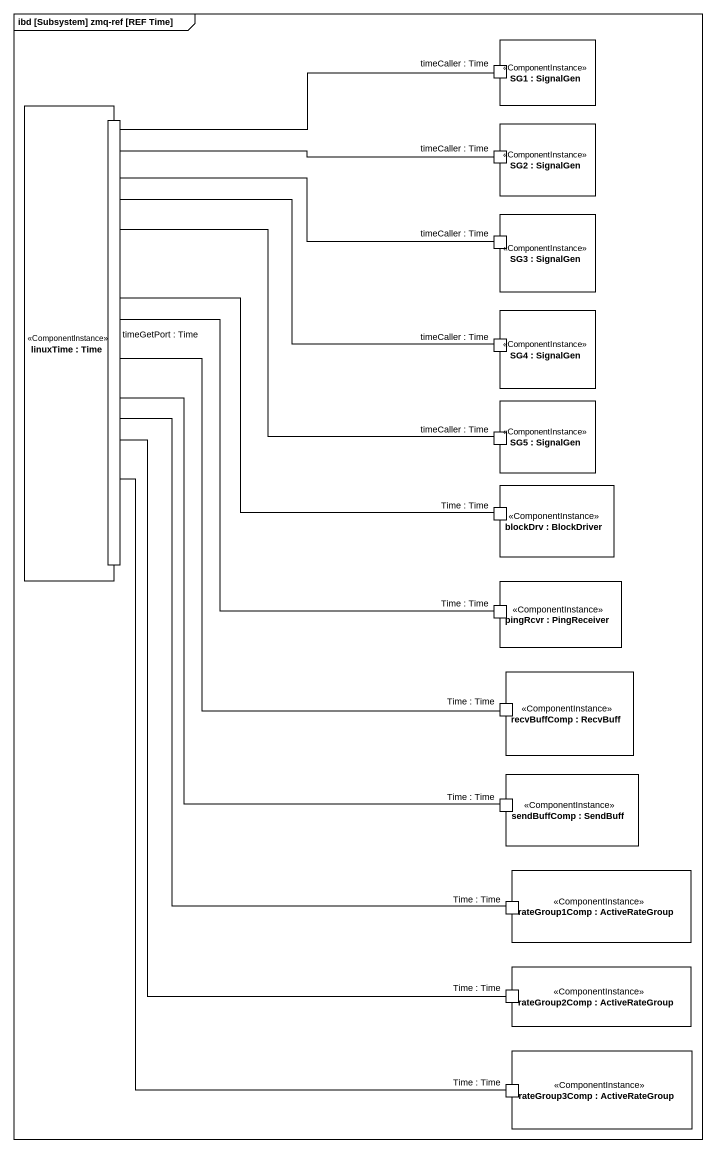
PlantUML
@startuml
mainframe ibd [Subsystem] zmq-ref [REF Time]
rectangle "SG1 : SignalGen" as SG1 <<ComponentInstance>> {
  port "timeCaller : Time" as timeCaller_Time
}
rectangle "linuxTime : Time" as linuxTime <<ComponentInstance>> {
  port "timeGetPort : Time" as timeGetPort_Time
}
rectangle "SG2 : SignalGen" as SG2 <<ComponentInstance>> {
  port "timeCaller : Time" as timeCaller_Time_2
}
rectangle "SG3 : SignalGen" as SG3 <<ComponentInstance>> {
  port "timeCaller : Time" as timeCaller_Time_3
}
rectangle "SG4 : SignalGen" as SG4 <<ComponentInstance>> {
  port "timeCaller : Time" as timeCaller_Time_4
}
rectangle "SG5 : SignalGen" as SG5 <<ComponentInstance>> {
  port "timeCaller : Time" as timeCaller_Time_5
}
rectangle "blockDrv : BlockDriver" as blockDrv <<ComponentInstance>> {
  port "Time : Time" as Time_Time
}
rectangle "pingRcvr : PingReceiver" as pingRcvr <<ComponentInstance>> {
  port "Time : Time" as Time_Time_2
}
rectangle "recvBuffComp : RecvBuff" as recvBuffComp <<ComponentInstance>> {
  port "Time : Time" as Time_Time_3
}
rectangle "sendBuffComp : SendBuff" as sendBuffComp <<ComponentInstance>> {
  port "Time : Time" as Time_Time_4
}
rectangle "rateGroup1Comp : ActiveRateGroup" as rateGroup1Comp <<ComponentInstance>> {
  port "Time : Time" as Time_Time_5
}
rectangle "rateGroup2Comp : ActiveRateGroup" as rateGroup2Comp <<ComponentInstance>> {
  port "Time : Time" as Time_Time_6
}
rectangle "rateGroup3Comp : ActiveRateGroup" as rateGroup3Comp <<ComponentInstance>> {
  port "Time : Time" as Time_Time_7
}
timeCaller_Time -- timeGetPort_Time
timeCaller_Time_2 -left- timeGetPort_Time
timeCaller_Time_3 -left- timeGetPort_Time
timeCaller_Time_4 -left- timeGetPort_Time
timeCaller_Time_5 -left- timeGetPort_Time
Time_Time -left- timeGetPort_Time
Time_Time_2 -up- timeGetPort_Time
Time_Time_3 -up- timeGetPort_Time
Time_Time_4 -up- timeGetPort_Time
Time_Time_5 -up- timeGetPort_Time
Time_Time_6 -up- timeGetPort_Time
Time_Time_7 -up- timeGetPort_Time
@enduml
